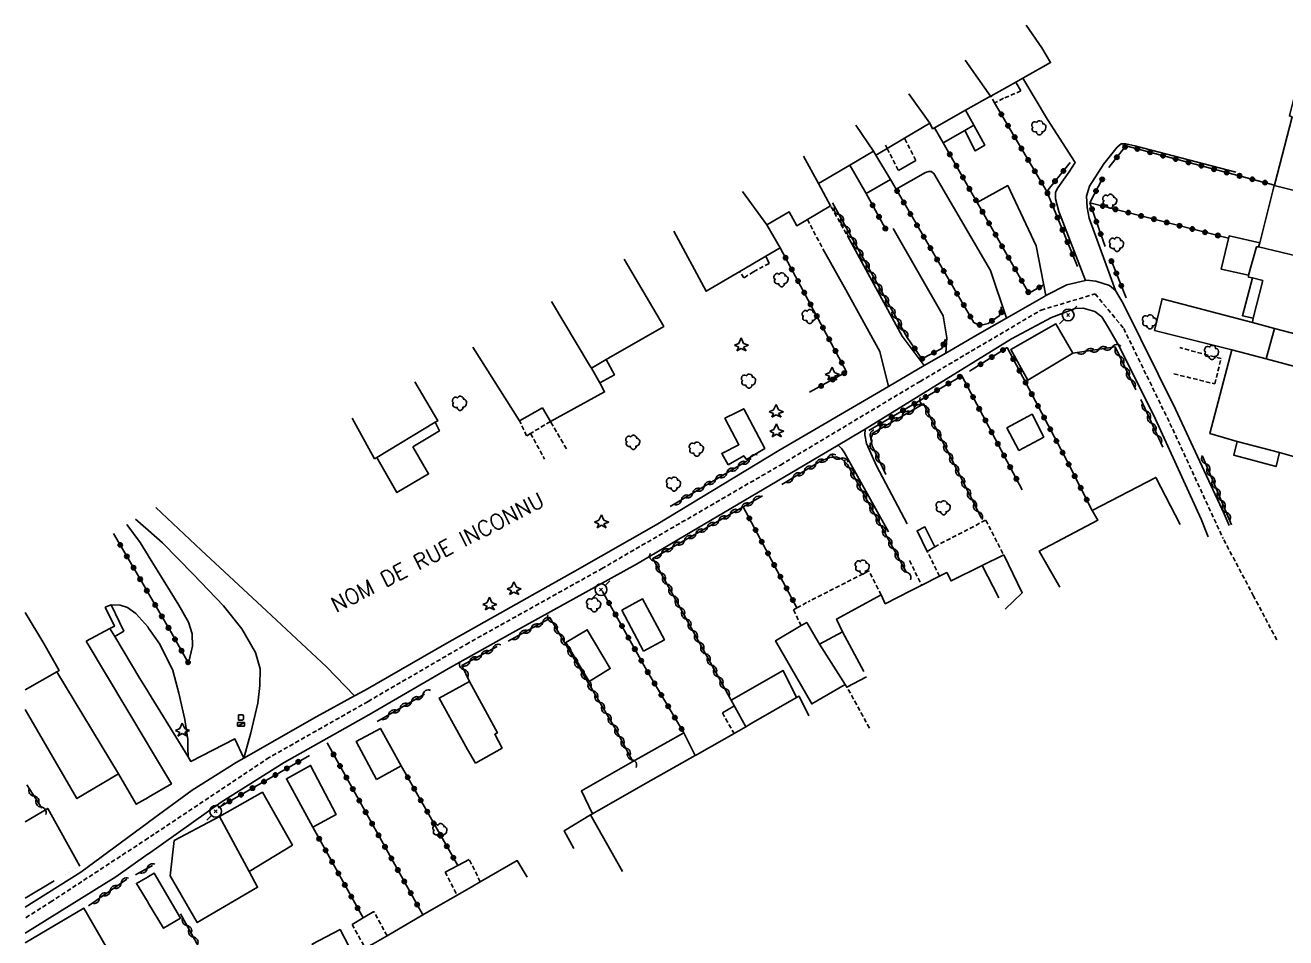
# Model space of a CAD drawing. Header units: millimetres. Extents: x 267000 to 268001, y 124012 to 125001.
# Drawn here: x 267000 to 267143.1, y 124738.6 to 124842.2 of the extents above; entities that cross this region are included whole.
import ezdxf
from ezdxf.enums import TextEntityAlignment as Align

# ---------------------------------------------------------------- set-up
doc = ezdxf.new("R2010")
doc.units = ezdxf.units.MM
doc.linetypes.add('DASHED', pattern=[0.75, 0.5, -0.25])
doc.layers.get('0').update_dxf_attribs({"linetype": 'CONTINUOUS'})
for name, color, linetype in [('W0001', 6, 'DASHED'), ('W0008', 7, 'CONTINUOUS'), ('W0017', 7, 'CONTINUOUS'), ('W0101', 7, 'CONTINUOUS'), ('W0104', 1, 'CONTINUOUS'), ('W0105', 7, 'CONTINUOUS'), ('W0112', 1, 'DASHED'), ('W0211', 2, 'CONTINUOUS'), ('W0214', 2, 'CONTINUOUS'), ('W0300', 7, 'CONTINUOUS'), ('W0303', 7, 'CONTINUOUS'), ('W0310', 3, 'CONTINUOUS'), ('W0322', 7, 'CONTINUOUS'), ('W0323', 7, 'CONTINUOUS'), ('W0438', 7, 'CONTINUOUS'), ('W0473', 7, 'CONTINUOUS'), ('W0989', 7, 'CONTINUOUS'), ('W1102', 7, 'CONTINUOUS')]:
    doc.layers.add(name, color=color, linetype=linetype)
doc.styles.get("Standard").update_dxf_attribs({"font": 'romans.shx', "width": 0.85})

# ---------------------------------------------------------------- blocks, each defined once
blk = doc.blocks.new('T303')
for p, q in [((-0.77, 0), (-0.28, 0.21)), ((-0.28, -0.21), (-0.77, 0)), ((-0.28, 0.21), (0, 0.83)), ((0, 0.83), (0.28, 0.21)), ((0.28, 0.21), (0.83, 0)), ((0.83, 0), (0.28, -0.21)), ((-0.49, -0.63), (-0.28, -0.21)), ((0, -0.35), (-0.49, -0.63)), ((0.56, -0.63), (0, -0.35)), ((0.28, -0.21), (0.56, -0.63))]:
    blk.add_line(p, q)
blk = doc.blocks.new('T473')
for p, q in [((-0.166667, 0.166667), (0.166667, -0.166667)), ((-0.166667, -0.166667), (0.166667, 0.166667)), ((0.500001, 0.500001), (1.000002, 1.000002)), ((-1.000002, -1.000002), (-0.500001, -0.500001))]:
    blk.add_line(p, q)
blk.add_ellipse((0, 0), major_axis=(0.471405, 0.471405), ratio=1, start_param=5.4977871438, end_param=11.780972451)
blk = doc.blocks.new('T300')
for p, q in [((-0.8, 0.51), (-0.86, 0.34)), ((-0.86, 0.34), (-0.86, 0.17)), ((-0.86, 0.17), (-0.74, 0.06)), ((-0.69, 0.63), (-0.8, 0.51)), ((-0.8, -0.06), (-0.74, 0.06)), ((-0.74, 0.06), (-0.69, 0.11)), ((-0.57, 0.69), (-0.69, 0.63)), ((-0.46, 0.69), (-0.57, 0.69)), ((-0.29, 0.63), (-0.46, 0.69)), ((-0.29, 0.63), (-0.17, 0.74)), ((-0.23, 0.57), (-0.29, 0.63)), ((-0.17, 0.74), (-0.06, 0.8)), ((-0.06, 0.8), (0.06, 0.8)), ((0.06, 0.8), (0.23, 0.74)), ((0.23, 0.74), (0.34, 0.63)), ((0.34, 0.63), (0.4, 0.51)), ((0.46, 0.46), (0.34, 0.46)), ((0.4, 0.51), (0.4, 0.46)), ((0.57, 0.4), (0.46, 0.46)), ((0.57, 0.4), (0.69, 0.29)), ((0.69, 0.29), (0.74, 0.17)), ((0.74, 0.06), (0.69, -0.17)), ((0.74, 0.17), (0.74, 0.06)), ((-0.8, -0.17), (-0.8, -0.06)), ((-0.8, -0.23), (-0.8, -0.17)), ((-0.74, -0.34), (-0.8, -0.23)), ((-0.69, -0.4), (-0.74, -0.34)), ((-0.51, -0.46), (-0.69, -0.4)), ((-0.4, -0.46), (-0.51, -0.46)), ((-0.4, -0.46), (-0.34, -0.46)), ((-0.34, -0.46), (-0.34, -0.4)), ((-0.34, -0.51), (-0.34, -0.46)), ((-0.29, -0.63), (-0.34, -0.51)), ((-0.17, -0.74), (-0.29, -0.63)), ((-0.06, -0.8), (-0.17, -0.74)), ((0.06, -0.8), (-0.06, -0.8)), ((0.17, -0.74), (0.06, -0.8)), ((0.23, -0.69), (0.17, -0.74)), ((0.29, -0.46), (0.23, -0.46)), ((0.29, -0.63), (0.23, -0.69)), ((0.46, -0.4), (0.29, -0.46)), ((0.34, -0.51), (0.29, -0.63)), ((0.34, -0.51), (0.34, -0.46)), ((0.57, -0.34), (0.46, -0.4)), ((0.63, -0.29), (0.57, -0.34)), ((0.69, -0.17), (0.63, -0.29))]:
    blk.add_line(p, q)
blk = doc.blocks.new('T438')
for p, q in [((-0.4, 0.2), (0.4, 0.2)), ((-0.4, -0.2), (-0.4, 0.2)), ((0.15, 1.1), (-0.3, 1.1)), ((-0.3, 1.1), (-0.3, 0.5)), ((-0.3, 0.5), (0.15, 0.5)), ((0.3, 0.65), (0.3, 0.95)), ((0.4, 0.2), (0.4, -0.2))]:
    blk.add_line(p, q)
at = {"flags": 128}
for points in [[(-0.4, -0.2), (0.4, 0.2)], [(0.4, -0.2), (-0.4, -0.2)]]:
    blk.add_lwpolyline(points, dxfattribs=at)
for centre, major_axis, start_param, end_param in [((0.15, 0.95), (0.106, -0.106), 0.785398, 2.356194), ((0.15, 0.65), (0.106, 0.106), 3.926991, 5.497787)]:
    blk.add_ellipse(centre, major_axis=major_axis, ratio=1, start_param=start_param, end_param=end_param)
blk = doc.blocks.new('t322o')
at = {"color": 0, "linetype": 'Continuous'}
for radius in [0.25, 0.15]:
    blk.add_circle((0, 0), radius, dxfattribs=at)
blk = doc.blocks.new('t323o')
at = {"color": 0, "linetype": 'Continuous'}
for radius in [0.25, 0.15]:
    blk.add_circle((0, 0), radius, dxfattribs=at)
blk = doc.blocks.new('t310o')
at = {"color": 0, "linetype": 'Continuous'}
for centre, start, end in [((-0.5, 0.38), 216.8699, 323.1304), ((0.5, -0.37), 36.8699, 143.1303)]:
    blk.add_arc(centre, 0.625, start, end, dxfattribs=at)

msp = doc.modelspace()

# ---------------------------------------------------------------- linework, layer by layer
at = {"layer": 'W0001'}
for points in [[(267038.93, 124765.44), (267050.05, 124771.92), (267065.45, 124780.51), (267085.75, 124792.28), (267101.61, 124801.77), (267115.34, 124809.87), (267121.49, 124811.7), (267124.73, 124807.78), (267130.29, 124796.36), (267136.01, 124783.95)], [(267142.11, 124772.43), (267140.72, 124775.06), (267139.48, 124777.4), (267136.01, 124783.95)], [(267038.93, 124765.44), (267027.7, 124759.08), (267014.65, 124750.39), (267014, 124749.96)], [(267014, 124749.96), (267013.95, 124749.93), (267003.03, 124742.78), (267000, 124740.86)]]:
    msp.add_lwpolyline(points, dxfattribs=at)
at = {"layer": 'W0008'}
for points in [[(267136.72, 124785.43), (267136.14, 124786.74), (267130.62, 124798.62), (267124.66, 124810.6), (267123.8, 124812.08), (267123.11, 124812.64), (267121.56, 124813.13), (267120.54, 124813.26), (267120.4, 124813.23), (267118.27, 124812.73), (267115.9, 124811.51), (267115.64, 124811.37), (267111.41, 124808.96), (267108.1, 124807.07), (267104.53, 124804.99), (267102.08, 124803.56), (267098.04, 124801.2), (267085.56, 124793.91), (267071.64, 124785.49), (267062.4, 124780.23), (267047.88, 124772.06), (267038.6, 124766.74), (267037.38, 124766.07), (267033.13, 124763.72), (267024.81, 124759), (267023.94, 124758.51), (267018.97, 124755.39), (267014, 124751.73)], [(267014, 124748.17), (267022.24, 124754), (267029.42, 124758.53), (267039, 124763.94), (267048.05, 124769.2), (267055.36, 124773.29), (267069.41, 124781.03), (267092.29, 124794.52), (267094.91, 124796.07), (267095.36, 124796.35), (267111.99, 124806.59), (267116.53, 124809.03), (267119.2, 124810.06), (267120.12, 124810.1), (267121.44, 124809.7), (267122.26, 124809.08), (267123.02, 124807.86), (267124.25, 124805.69), (267128.32, 124797.49), (267133.52, 124786.14), (267134.32, 124784.14)], [(267014, 124751.73), (267013.95, 124751.7), (267006.32, 124746.07), (267000, 124742.1)], [(267000, 124739.14), (267010.28, 124745.54), (267013.95, 124748.14), (267014, 124748.17)]]:
    msp.add_lwpolyline(points, dxfattribs=at)
at = {"layer": 'W0017'}
for points in [[(267113.28, 124836.19), (267116.06, 124831.51), (267119.2, 124826.61), (267118.54, 124825.56), (267117.23, 124823.74), (267117, 124823.25), (267117, 124822.49), (267117.36, 124821.04), (267120.4, 124813.23)], [(267123.8, 124812.08), (267120.82, 124820.31), (267120.59, 124821.49), (267120.52, 124822.81), (267120.85, 124823.93), (267122.49, 124826.47), (267124, 124828.35), (267124.43, 124828.72), (267124.96, 124828.75), (267126.01, 124828.52), (267137.45, 124825.51)], [(267111.41, 124808.96), (267109.62, 124814.36), (267103.18, 124825.38), (267102.85, 124825.58), (267102.62, 124825.58), (267102.22, 124825.48), (267098.88, 124823.57)], [(267115.9, 124811.51), (267114.8, 124817.14), (267111.56, 124823.99), (267108.09, 124822.09)], [(267102.08, 124803.56), (267099.57, 124806.92), (267093.6, 124817.87)], [(267104.53, 124804.99), (267104.66, 124806.7), (267104.22, 124809.2), (267098.54, 124819.11)], [(267098.04, 124801.2), (267097.02, 124805.15), (267093.18, 124812.16), (267090.57, 124816.81)], [(267095.36, 124796.35), (267095.33, 124795.69), (267095.53, 124794.74), (267096.66, 124792.17), (267100.13, 124785.62)], [(267098.02, 124784.7), (267093.03, 124793.65), (267092.73, 124794.11), (267092.29, 124794.52)], [(267034.21, 124769.37), (267027.41, 124775.75), (267019.98, 124782.62), (267014.85, 124787.45)], [(267012.54, 124786.12), (267013.95, 124784.88), (267014, 124784.84)], [(267014, 124784.84), (267015.6, 124783.44), (267019.06, 124779.89), (267022.53, 124776.3), (267024.58, 124773.67), (267026.13, 124771.01), (267026.69, 124769.13), (267026.63, 124767.25), (267026.41, 124765.25)], [(267009.62, 124773.72), (267010.17, 124772.8), (267013.02, 124768.06), (267013.95, 124766.55), (267014, 124766.47)], [(267034.21, 124769.37), (267037.38, 124766.07)], [(267014, 124766.47), (267018.5, 124759.15), (267018.8, 124758.65), (267023.81, 124761.2), (267024.81, 124759), (267025.6, 124761.89), (267026.41, 124765.25)]]:
    msp.add_lwpolyline(points, dxfattribs=at)
at = {"layer": 'W0101'}
for points in [[(267115.43, 124839.63), (267116.43, 124837.95), (267113.28, 124836.19), (267112.47, 124835.73), (267109.64, 124834.15), (267109.61, 124834.13), (267106.77, 124832.54), (267103.25, 124830.55), (267103.03, 124830.44), (267102.7, 124831.07)], [(267140.04, 124817.03), (267140.17, 124817.51), (267141.83, 124824), (267141.85, 124824.05), (267143.84, 124831.8), (267143.54, 124831.9), (267145.01, 124837.66), (267145.77, 124837.54)], [(267102.7, 124831.07), (267099.85, 124829.38), (267097.87, 124828.21), (267096.58, 124827.45), (267096.32, 124827.89)], [(267096.32, 124827.89), (267093.63, 124826.31), (267090.07, 124824.22)], [(267090.07, 124824.22), (267091.45, 124821.69), (267088.82, 124820.15), (267087.6, 124819.44), (267086.74, 124821.02), (267084.21, 124819.53)], [(267084.21, 124819.53), (267085.73, 124816.93), (267084.09, 124815.98), (267081.13, 124814.24), (267077.31, 124812.01), (267073.66, 124818.82)], [(267145.79, 124808.77), (267145.34, 124806.86), (267141.86, 124807.79), (267139.34, 124808.46), (267139.42, 124808.93), (267140.51, 124813.21), (267139.37, 124813.51), (267138.9, 124813.6), (267138.91, 124813.81), (267139.81, 124817.06), (267140.04, 124817.03)], [(267068.01, 124815.63), (267072.51, 124808.01), (267065.98, 124804.24), (267064.31, 124803.27), (267064.06, 124803.63)], [(267044.25, 124801.73), (267046.84, 124797.28), (267046.54, 124797.13), (267039.93, 124793.13), (267039.67, 124792.99)], [(267039.67, 124792.99), (267037.13, 124797.58)], [(267117.48, 124778.4), (267115.13, 124782.51), (267121.78, 124786.01), (267121.15, 124787.13), (267128.36, 124790.87), (267131.13, 124785.54)], [(267095.22, 124768.84), (267092.78, 124773.34), (267092.12, 124774.79), (267097.19, 124777.53), (267097.65, 124776.54), (267100.58, 124778.03), (267101.79, 124778.64), (267103.81, 124779.67), (267104.63, 124780.08), (267105.12, 124779.13), (267108.64, 124780.88), (267110.55, 124777.19)], [(267002.12, 124772.03), (267003.87, 124768.97), (267003.6, 124768.82), (267000, 124766.77)], [(267067.82, 124746.14), (267064.2, 124752.59), (267064.42, 124752.69), (267070.43, 124756.12), (267076.06, 124759.31), (267076.29, 124759.44), (267080.48, 124761.82), (267081.83, 124762.58), (267082.44, 124762.93), (267087.59, 124765.89), (267087.89, 124766.03), (267088.98, 124763.8)], [(267000, 124751.79), (267002.56, 124753.31), (267006.2, 124746.75)], [(267035.32, 124733.18), (267034.22, 124734.9), (267037.27, 124736.66), (267038.61, 124737.44), (267039.76, 124738.1), (267041.08, 124738.86), (267045.15, 124741.21), (267045.16, 124741.21), (267049.04, 124743.46), (267050.63, 124744.37), (267051.67, 124744.98), (267055.87, 124747.39), (267056.99, 124745.49)], [(267003.27, 124745.08), (267000, 124743.11)]]:
    msp.add_lwpolyline(points, dxfattribs=at)
for points in [[(267115.43, 124839.63), (267115.43, 124839.63)], [(267102.7, 124831.07), (267102.7, 124831.07)], [(267096.32, 124827.89), (267096.32, 124827.89)], [(267090.07, 124824.22), (267090.07, 124824.22)], [(267084.21, 124819.53), (267084.21, 124819.53)], [(267140.04, 124817.03), (267140.04, 124817.03)], [(267144.28, 124793.19), (267142.43, 124793.69), (267137.61, 124794.96), (267134.49, 124795.84), (267137, 124805.36), (267140.91, 124804.32), (267146.7, 124802.78)], [(267002.12, 124772.03), (267002.12, 124772.03)]]:
    msp.add_lwpolyline(points, close=True, dxfattribs=at)
at = {"layer": 'W0101', "const_width": 0.002}
msp.add_lwpolyline([(267006.2, 124746.75), (267003.27, 124745.08)], dxfattribs=at)
msp.add_lwpolyline([(267003.27, 124745.08), (267003.27, 124745.08)], close=True, dxfattribs=at)
at = {"layer": 'W0104'}
for points in [[(267106.77, 124832.54), (267107.7, 124830.86), (267106.68, 124830.26), (267104.24, 124828.84), (267103.25, 124830.55)], [(267096.58, 124827.45), (267098.23, 124824.67), (267095.5, 124823.08), (267093.63, 124826.31)], [(267138.91, 124813.81), (267135.78, 124814.52), (267136.7, 124818.28), (267140.17, 124817.51)], [(267139.42, 124808.93), (267138.2, 124809.23), (267139.37, 124813.51)], [(267137, 124805.36), (267128.24, 124807.55), (267129.09, 124811.15), (267139.34, 124808.46)], [(267141.86, 124807.79), (267140.91, 124804.32)], [(267058.74, 124798.76), (267056.14, 124797.3), (267050.84, 124805.66)], [(267065.98, 124804.24), (267066.9, 124802.5), (267065.26, 124801.6)], [(267064.31, 124803.27), (267065.26, 124801.6), (267065.79, 124800.58), (267059.63, 124797.21), (267058.74, 124798.76)], [(267065.26, 124801.6), (267065.26, 124801.6)], [(267058.74, 124798.76), (267058.74, 124798.76)], [(267046.54, 124797.13), (267047.04, 124796.15), (267044.01, 124794.36)], [(267142.43, 124793.69), (267142.03, 124792.11), (267137.22, 124793.38), (267137.61, 124794.96)], [(267044.01, 124794.36), (267045.8, 124791.27), (267042.21, 124789.15), (267039.93, 124793.13)], [(267044.01, 124794.36), (267044.01, 124794.36)], [(267108.64, 124780.88), (267111.11, 124782.07), (267113.2, 124777.79), (267111.25, 124775.91)], [(267009.09, 124776.13), (267010.12, 124773.99), (267009.62, 124773.72), (267006.93, 124772.27)], [(267093.09, 124767.38), (267089.3, 124765.16), (267085.21, 124772.34), (267088.1, 124774.05), (267088.73, 124774.42), (267090.18, 124771.95)], [(267006.93, 124772.27), (267013.95, 124760.54), (267014, 124760.45)], [(267006.93, 124772.27), (267006.93, 124772.27)], [(267095.54, 124768.25), (267093.29, 124767.05), (267093.09, 124767.38), (267090.18, 124771.95), (267092.78, 124773.34)], [(267090.18, 124771.95), (267090.18, 124771.95)], [(267003.6, 124768.82), (267010.58, 124757.23)], [(267081.83, 124762.58), (267080.15, 124765.61), (267086.07, 124768.95), (267087.59, 124765.89)], [(267093.09, 124767.38), (267093.09, 124767.38)], [(267010.58, 124757.23), (267005.88, 124754.42), (267000, 124764.54)], [(267064.42, 124752.69), (267063.17, 124755.32), (267069.01, 124758.63), (267074.78, 124761.9), (267076.06, 124759.31)], [(267014, 124760.45), (267016.61, 124756.09), (267014, 124754.58)], [(267014, 124754.58), (267013.95, 124754.55), (267012.6, 124753.77), (267010.58, 124757.23)], [(267022.07, 124752.4), (267026.93, 124755.14), (267030.34, 124749.15), (267025.43, 124746.16)], [(267025.43, 124746.16), (267026.38, 124744.35), (267019.53, 124740.35), (267016.45, 124745.66), (267016.92, 124749.67), (267022.07, 124752.4)], [(267025.43, 124746.16), (267022.07, 124752.4)], [(267062.29, 124748.76), (267061.2, 124750.77), (267064.2, 124752.59)], [(267014, 124742.53), (267013.95, 124742.61), (267012.63, 124744.79), (267013.95, 124745.56), (267014, 124745.59)], [(267014, 124745.59), (267014.64, 124745.96), (267017.65, 124740.86), (267015.71, 124739.71), (267014, 124742.53)], [(267000, 124738.04), (267006.67, 124741.97), (267009.75, 124736.6), (267003.13, 124732.66)], [(267034.22, 124734.9), (267032.6, 124737.9), (267035.76, 124739.55), (267037.27, 124736.66)]]:
    msp.add_lwpolyline(points, dxfattribs=at)
for points in [[(267113.84, 124801.9), (267111.9, 124805.39), (267117.03, 124808.3), (267118.95, 124804.97)], [(267079.82, 124792.31), (267081.59, 124793.34), (267081.89, 124792.91), (267083.97, 124794.16), (267081.59, 124798.67), (267080.77, 124798.26), (267079.45, 124797.58), (267081.03, 124794.59), (267079.09, 124793.6)], [(267112.82, 124793.94), (267111.47, 124796.5), (267114.33, 124798.06), (267115.65, 124795.46), (267112.82, 124793.94)], [(267070.21, 124771.15), (267067.76, 124775.79), (267070.09, 124777.08), (267072.57, 124772.44), (267070.21, 124771.15)], [(267064.02, 124767.71), (267061.37, 124772.15), (267063.81, 124773.58), (267066.42, 124769.17), (267064.02, 124767.71)], [(267051.12, 124758.46), (267050.23, 124760.01), (267047.02, 124765.83), (267050.45, 124767.72), (267053.62, 124761.89), (267053.32, 124761.73), (267054.15, 124760.15)], [(267039.89, 124756.6), (267037.58, 124760.91), (267040.34, 124762.39), (267042.69, 124758.15), (267039.89, 124756.6)], [(267032.66, 124751.18), (267029.65, 124756.67), (267032.41, 124758.19), (267035.32, 124752.63)]]:
    msp.add_lwpolyline(points, close=True, dxfattribs=at)
at = {"layer": 'W0105'}
for points in [[(267112.47, 124835.73), (267113.06, 124834.73)], [(267107.7, 124830.86), (267108.95, 124828.59), (267107.87, 124827.93), (267106.68, 124830.26)], [(267101.14, 124826.85), (267099.14, 124825.72)], [(267084.07, 124816.02), (267084.09, 124815.98), (267084.47, 124815.16)], [(267009.09, 124776.13), (267009.75, 124776.43), (267011.18, 124773.44), (267010.17, 124772.8)], [(267079.16, 124764.15), (267080.47, 124764.91)], [(267047.68, 124746.09), (267049.11, 124746.83), (267050.42, 124747.51)], [(267037.12, 124740.14), (267038.36, 124740.88), (267039.59, 124741.62)]]:
    msp.add_lwpolyline(points, dxfattribs=at)
msp.add_lwpolyline([(267102.42, 124782.48), (267101.26, 124784.82), (267102.15, 124785.25), (267103.27, 124783.01)], close=True, dxfattribs=at)
at = {"layer": 'W0112'}
for points in [[(267113.06, 124834.73), (267111.08, 124833.9), (267110.06, 124833.37), (267109.64, 124834.15), (267109.63, 124834.16)], [(267101.14, 124826.85), (267099.85, 124829.38), (267099.85, 124829.39)], [(267097.68, 124828.58), (267097.87, 124828.21), (267099.14, 124825.72)], [(267093.6, 124817.87), (267091.45, 124821.69)], [(267088.82, 124820.15), (267090.57, 124816.81)], [(267084.47, 124815.16), (267082.69, 124814.21), (267081.58, 124813.51), (267081.13, 124814.24), (267081.11, 124814.27)], [(267130.42, 124802.63), (267135.07, 124801.49), (267135.78, 124804.36), (267131.1, 124805.6)], [(267059.63, 124797.21), (267057.38, 124795.86), (267056.93, 124795.59), (267056.14, 124797.3)], [(267061.45, 124794.12), (267059.63, 124797.21)], [(267057.38, 124795.86), (267058.98, 124792.96)], [(267103.27, 124783.01), (267109.06, 124786.02), (267111.11, 124782.07)], [(267103.81, 124779.67), (267102.42, 124782.48)], [(267100.4, 124781.44), (267101.79, 124778.64)], [(267097.19, 124777.53), (267095.8, 124780.26), (267088.89, 124776.76)], [(267088.1, 124774.05), (267087.24, 124775.86), (267087.62, 124776.07), (267088.89, 124776.76)], [(267095.85, 124762.43), (267093.32, 124767.05)], [(267079.16, 124764.15), (267080.48, 124761.82)], [(267051.67, 124744.98), (267050.42, 124747.51)], [(267047.68, 124746.09), (267049.04, 124743.46)], [(267041.08, 124738.86), (267039.59, 124741.62)], [(267037.12, 124740.14), (267038.61, 124737.44)]]:
    msp.add_lwpolyline(points, dxfattribs=at)
at = {"layer": 'W0211'}
for points in [[(267014, 124773.77), (267013.95, 124773.84), (267013.91, 124773.9), (267012.55, 124775.41), (267011.63, 124776.1), (267010.78, 124776.37), (267009.75, 124776.43)], [(267018.5, 124759.15), (267018.48, 124760.17), (267018.45, 124761.13), (267018.11, 124763.4), (267017.45, 124766.4), (267016.75, 124768.97), (267015.3, 124771.93), (267014, 124773.77)]]:
    msp.add_lwpolyline(points, dxfattribs=at)
at = {"layer": 'W0214'}
for points in [[(267011.53, 124785.52), (267013.05, 124783.48), (267013.95, 124782.02), (267014, 124781.94)], [(267014, 124781.94), (267017.45, 124776.37), (267018.54, 124774.46), (267018.97, 124773.11), (267019, 124771.73), (267018.55, 124769.78)]]:
    msp.add_lwpolyline(points, dxfattribs=at)
at = {"layer": 'W0310'}
for points in [[(267091.65, 124822.02), (267100.15, 124806.75)], [(267126.1, 124800.82), (267123.75, 124805.69), (267118.95, 124804.97)], [(267108.57, 124786.24), (267101.99, 124799.24), (267096.23, 124795.9), (267096, 124795.24), (267096.17, 124794.45), (267097.72, 124791.19)], [(267129.18, 124794.3), (267126.69, 124799.7)], [(267082.43, 124793.02), (267073.22, 124787.57)], [(267100.05, 124780.09), (267093.37, 124792.34), (267092.81, 124792.89), (267092.12, 124793.22), (267091.36, 124793.15), (267090.31, 124792.72), (267085.9, 124790.08)], [(267133.67, 124793.3), (267136.95, 124785.51)], [(267083.7, 124788.79), (267081.52, 124787.55), (267071.26, 124781.68), (267080.15, 124765.61)], [(267069.01, 124758.63), (267066.96, 124762.45), (267059.59, 124774.89), (267054.82, 124772.27)], [(267053.6, 124771.67), (267049.58, 124769.52), (267050.45, 124767.72)], [(267039.97, 124763.19), (267045.33, 124766.29)], [(267001.88, 124753.35), (267000.17, 124755.98)], [(267014, 124746.58), (267013.95, 124746.55), (267012.53, 124745.77)], [(267014.44, 124746.82), (267014, 124746.58)], [(267011.54, 124745.28), (267007.2, 124742.26)], [(267017.63, 124741.33), (267022.36, 124732.74)]]:
    msp.add_lwpolyline(points, dxfattribs=at)
at = {"layer": 'W0322'}
for points in [[(267010.03, 124784.51), (267013.49, 124778.57), (267013.95, 124777.78), (267014, 124777.69)], [(267014, 124777.69), (267016.6, 124773.24), (267018.55, 124769.78)]]:
    msp.add_lwpolyline(points, dxfattribs=at)
at = {"layer": 'W0323'}
for points in [[(267110.06, 124833.37), (267115.99, 124823.34)], [(267115.65, 124812.73), (267113.97, 124811.77), (267108.09, 124822.09), (267104.24, 124828.84)], [(267123.03, 124826.03), (267124.96, 124828.51), (267141.85, 124824.05)], [(267115.99, 124823.34), (267118.65, 124826.6)], [(267098.23, 124824.67), (267098.88, 124823.57), (267107.72, 124808.45), (267108.25, 124808.18), (267108.88, 124808.22), (267109.34, 124808.35), (267110.59, 124809.21), (267110.85, 124809.61), (267110.82, 124810.23)], [(267120.89, 124822.04), (267122.37, 124824.88)], [(267095.5, 124823.08), (267097.82, 124818.84)], [(267115.99, 124823.34), (267119.5, 124814.81)], [(267122.61, 124817.07), (267120.89, 124822.04)], [(267120.89, 124822.04), (267136.61, 124818.02)], [(267085.73, 124816.93), (267093.27, 124802.85), (267089.06, 124800.53)], [(267125.02, 124811.24), (267123.29, 124815.52)], [(267100.15, 124806.75), (267101.8, 124804.32), (267104.07, 124805.51), (267104.5, 124806.56)], [(267107.22, 124802.92), (267111.49, 124805.63)], [(267121.15, 124787.13), (267118.31, 124792.7), (267111.49, 124805.63)], [(267095.8, 124796.18), (267106.33, 124802.42), (267113.21, 124789.46)], [(267087.62, 124776.07), (267081.52, 124787.55)], [(267074.78, 124761.9), (267070.59, 124768.95), (267065.56, 124777.93)], [(267034.28, 124760.74), (267045.15, 124741.21)], [(267021.9, 124753.37), (267032.27, 124759.32)], [(267049.11, 124746.83), (267042.69, 124758.15)], [(267038.36, 124740.88), (267032.66, 124751.18)]]:
    msp.add_lwpolyline(points, dxfattribs=at)
at = {"layer": 'W1102'}
for points in [[(267115.43, 124839.63), (267113.67, 124842.2)], [(267109.61, 124834.13), (267106.74, 124838.22)], [(267102.7, 124831.07), (267100.34, 124834.4)], [(267096.32, 124827.89), (267094.32, 124830.84)], [(267090.07, 124824.22), (267088.38, 124827.33)], [(267141.83, 124824), (267151.31, 124821.64), (267151.68, 124821.55)], [(267084.21, 124819.53), (267081.43, 124823.34)], [(267140.04, 124817.03), (267149.67, 124814.75), (267149.93, 124814.69)], [(267059.74, 124810.83), (267064.06, 124803.63)], [(267000, 124775.54), (267002.12, 124772.03)]]:
    msp.add_lwpolyline(points, dxfattribs=at)

# ---------------------------------------------------------------- block references
at = {"layer": 'W0300', "rotation": 359.9999899820874}
for p in [(267115.15, 124830.55), (267123.2, 124822.22), (267123.97, 124817.32), (267085.88, 124813.31), (267089.08, 124809.13), (267127.71, 124808.53), (267134.76, 124805.05), (267082.18, 124801.8), (267049.37, 124799.28), (267069.04, 124794.86), (267076.26, 124794.08), (267073.67, 124790.12), (267104.28, 124787.43), (267095.1, 124780.7), (267064.61, 124776.41), (267047.15, 124750.78)]:
    msp.add_blockref('T300', p, dxfattribs=at)
at = {"layer": 'W0303', "rotation": 359.9999899820874}
for p in [(267081.29, 124805.87), (267091.61, 124802.56), (267085.26, 124798.33), (267085.3, 124796.12), (267065.42, 124785.8), (267055.49, 124778.21), (267052.72, 124776.46), (267017.83, 124762.15)]:
    msp.add_blockref('T303', p, dxfattribs=at)
at = {"layer": 'W0310'}
for p, rotation in [((267092.38, 124820.71), 299.09982871572), ((267093.11, 124819.4), 299.09982871572), ((267093.84, 124818.09), 299.09982871572), ((267094.57, 124816.78), 299.09982871572), ((267095.3, 124815.47), 299.09982871572), ((267096.03, 124814.16), 299.09982871572), ((267096.76, 124812.84), 299.09982871572), ((267097.49, 124811.53), 299.09982871572), ((267098.22, 124810.22), 299.09982871572), ((267098.95, 124808.91), 299.09982871572), ((267099.68, 124807.6), 299.09982871572), ((267120.43, 124805.19), 188.4636984651829), ((267121.91, 124805.41), 188.4636984651829), ((267123.4, 124805.64), 188.4636984651829), ((267124.25, 124804.66), 115.7407083561659), ((267124.9, 124803.31), 115.7407083561659), ((267125.55, 124801.96), 115.7407083561659), ((267100.89, 124798.6), 210.1046499517637), ((267102.09, 124799.04), 116.8534444152215), ((267127.3, 124798.39), 114.6929681340374), ((267098.29, 124797.09), 210.1046499517637), ((267099.59, 124797.85), 210.1046499517637), ((267102.77, 124797.7), 116.8534444152215), ((267127.92, 124797.02), 114.6929681340374), ((267097, 124796.34), 210.1046499517637), ((267103.45, 124796.36), 116.8534444152215), ((267128.55, 124795.66), 114.6929681340374), ((267096.03, 124795.32), 250.8378545852651), ((267104.13, 124795.02), 116.8534444152215), ((267082.25, 124792.92), 210.625090627621), ((267091.1, 124793.05), 202.2596163317508), ((267092.54, 124793.02), 154.6395890818592), ((267096.43, 124793.9), 295.5145214900315), ((267097.08, 124792.54), 295.5145214900315), ((267104.8, 124793.68), 116.8534444152215), ((267079.67, 124791.39), 210.625090627621), ((267080.96, 124792.15), 210.625090627621), ((267088.47, 124791.62), 210.9503772597422), ((267089.76, 124792.39), 210.9503772597422), ((267093.57, 124791.98), 118.6160339508667), ((267105.48, 124792.34), 116.8534444152215), ((267134.04, 124792.42), 292.8560069630087), ((267078.38, 124790.63), 210.625090627621), ((267087.19, 124790.85), 210.9503772597422), ((267094.28, 124790.66), 118.6160339508667), ((267106.16, 124791.01), 116.8534444152215), ((267106.84, 124789.67), 116.8534444152215), ((267134.62, 124791.04), 292.8560069630087), ((267135.2, 124789.65), 292.8560069630087), ((267075.8, 124789.1), 210.625090627621), ((267077.09, 124789.86), 210.625090627621), ((267095, 124789.35), 118.6160339508667), ((267107.51, 124788.33), 116.8534444152215), ((267135.79, 124788.27), 292.8560069630087), ((267074.51, 124788.33), 210.625090627621), ((267081.36, 124787.45), 209.7466849226384), ((267082.66, 124788.2), 209.7477181428692), ((267095.72, 124788.03), 118.6160339508667), ((267108.19, 124786.99), 116.8534444152215), ((267136.37, 124786.89), 292.8560069630087), ((267078.75, 124785.97), 209.7466849226384), ((267080.05, 124786.71), 209.7466849226384), ((267096.44, 124786.71), 118.6160339508667), ((267097.16, 124785.4), 118.6160339508667), ((267076.15, 124784.48), 209.7466849226384), ((267077.45, 124785.22), 209.7466849226384), ((267097.88, 124784.08), 118.6160339508667), ((267073.54, 124782.99), 209.7466849226384), ((267074.85, 124783.73), 209.7466849226384), ((267098.59, 124782.76), 118.6160339508667), ((267071.43, 124781.36), 298.941586451925), ((267072.24, 124782.24), 209.7466849226384), ((267099.31, 124781.45), 118.6160339508667), ((267072.16, 124780.05), 298.941586451925), ((267100.03, 124780.13), 118.6160339508667), ((267072.89, 124778.74), 298.941586451925), ((267073.61, 124777.42), 298.941586451925), ((267074.34, 124776.11), 298.941586451925), ((267058.76, 124774.44), 208.7088120423732), ((267059.87, 124774.41), 120.6552134572961), ((267075.06, 124774.8), 298.941586451925), ((267056.13, 124773), 208.7088120423732), ((267057.45, 124773.72), 208.7088120423732), ((267060.64, 124773.12), 120.6552134572961), ((267075.79, 124773.49), 298.941586451925), ((267053.11, 124771.41), 208.1686889936607), ((267061.4, 124771.83), 120.6552134572961), ((267076.52, 124772.17), 298.941586451925), ((267050.47, 124769.99), 208.1686889936607), ((267051.79, 124770.7), 208.1686889936607), ((267062.17, 124770.53), 120.6552134572961), ((267077.24, 124770.86), 298.941586451925), ((267049.8, 124769.07), 295.5768483207017), ((267062.93, 124769.24), 120.6552134572961), ((267077.97, 124769.55), 298.941586451925), ((267078.69, 124768.23), 298.941586451925), ((267063.7, 124767.95), 120.6552134572961), ((267079.42, 124766.92), 298.941586451925), ((267045.16, 124766.2), 30.09342355202449), ((267064.46, 124766.66), 120.6552134572961), ((267065.23, 124765.37), 120.6552134572961), ((267042.57, 124764.69), 30.09342355202449), ((267043.86, 124765.44), 30.09342355202449), ((267065.99, 124764.08), 120.6552134572961), ((267041.27, 124763.94), 30.09342355202449), ((267066.76, 124762.79), 120.6552134572961), ((267067.48, 124761.48), 118.2443473192546), ((267068.19, 124760.16), 118.2443473192546), ((267068.9, 124758.84), 118.2443473192546), ((267000.99, 124754.72), 122.9205672293588), ((267001.8, 124753.46), 122.9205672293588), ((267013.85, 124746.5), 208.7688677368435), ((267010.89, 124744.83), 214.7588162429231), ((267008.43, 124743.12), 214.7588162429231), ((267009.66, 124743.98), 214.7588162429231), ((267018.36, 124740.02), 298.8315319324047), ((267019.08, 124738.71), 298.8315319324047)]:
    msp.add_blockref('t310o', p, dxfattribs=dict(at, rotation=rotation))
at = {"layer": 'W0322'}
for p, rotation in [((267010.79, 124783.21), 300.1953671982521), ((267011.54, 124781.91), 300.1953671982521), ((267012.3, 124780.62), 300.1953671982521), ((267013.05, 124779.32), 300.1953671982521), ((267013.81, 124778.02), 300.2474629627799), ((267014.76, 124776.4), 300.2412346754082), ((267015.51, 124775.1), 300.2412346754082), ((267016.27, 124773.8), 300.2412346754082), ((267017.01, 124772.5), 299.4403575883373), ((267017.75, 124771.2), 299.4403575883373), ((267018.49, 124769.89), 299.4403575883373)]:
    msp.add_blockref('t322o', p, dxfattribs=dict(at, rotation=rotation))
at = {"layer": 'W0323'}
for p, rotation in [((267110.83, 124832.08), 300.5488214355535), ((267111.59, 124830.79), 300.5488214355535), ((267112.35, 124829.49), 300.5488214355535), ((267104.98, 124827.54), 119.658931291357), ((267113.11, 124828.2), 300.5488214355535), ((267124.88, 124828.39), 51.91239033602815), ((267126.28, 124828.16), 345.2140129268119), ((267127.73, 124827.78), 345.2140129268119), ((267105.73, 124826.24), 119.658931291357), ((267113.88, 124826.91), 300.5488214355535), ((267123.95, 124827.21), 51.91239033602815), ((267129.18, 124827.39), 345.2140129268119), ((267130.63, 124827.01), 345.2140129268119), ((267132.08, 124826.63), 345.2140129268119), ((267133.53, 124826.25), 345.2140129268119), ((267106.47, 124824.93), 119.658931291357), ((267114.64, 124825.62), 300.5488214355535), ((267117.88, 124825.66), 50.82634202937399), ((267122.28, 124824.7), 62.48932172807947), ((267134.98, 124825.86), 345.2140129268119), ((267136.43, 124825.48), 345.2140129268119), ((267137.88, 124825.1), 345.2140129268119), ((267139.33, 124824.71), 345.2140129268119), ((267098.99, 124823.37), 300.3225947361643), ((267107.21, 124823.63), 119.658931291357), ((267115.4, 124824.33), 300.5488214355535), ((267116.93, 124824.5), 50.82634202937399), ((267121.58, 124823.37), 62.48932172807947), ((267140.78, 124824.33), 345.2140129268119), ((267099.75, 124822.08), 300.3225947361643), ((267107.95, 124822.33), 119.658931291357), ((267116.07, 124823.13), 292.3760790007716), ((267096.22, 124821.76), 298.6057311209648), ((267096.94, 124820.45), 298.6057311209648), ((267100.51, 124820.78), 300.3225947361643), ((267108.7, 124821.02), 119.6617286846), ((267116.64, 124821.74), 292.3760790007716), ((267121.14, 124821.32), 109.1168452353493), ((267122.35, 124821.67), 345.6580654870767), ((267123.8, 124821.3), 345.6580654870767), ((267125.25, 124820.93), 345.6580654870767), ((267126.71, 124820.55), 345.6580654870767), ((267097.66, 124819.13), 298.6057311209648), ((267101.26, 124819.49), 300.3225947361643), ((267109.44, 124819.72), 119.6617286846), ((267117.21, 124820.36), 292.3760790007716), ((267117.78, 124818.97), 292.3760790007716), ((267121.63, 124819.9), 109.1168452353493), ((267128.16, 124820.18), 345.6580654870767), ((267129.61, 124819.81), 345.6580654870767), ((267131.06, 124819.44), 345.6580654870767), ((267132.52, 124819.07), 345.6580654870767), ((267102.02, 124818.19), 300.3225947361643), ((267110.18, 124818.42), 119.6617286846), ((267118.35, 124817.58), 292.3760790007716), ((267122.12, 124818.49), 109.1168452353493), ((267133.97, 124818.7), 345.6580654870767), ((267135.42, 124818.33), 345.6580654870767), ((267102.78, 124816.9), 300.3225947361643), ((267110.92, 124817.11), 119.6617286846), ((267118.92, 124816.2), 292.3760790007716), ((267086.34, 124815.8), 298.1593977382471), ((267103.54, 124815.6), 300.3225947361643), ((267111.66, 124815.81), 119.6617286846), ((267123.33, 124815.42), 111.9213569957224), ((267087.04, 124814.48), 298.1593977382471), ((267104.29, 124814.31), 300.3225947361643), ((267112.41, 124814.51), 119.6617286846), ((267113.15, 124813.2), 119.6617286846), ((267123.89, 124814.03), 111.9213569957224), ((267087.75, 124813.16), 298.1593977382471), ((267088.46, 124811.84), 298.1593977382471), ((267105.05, 124813.02), 300.3225947361643), ((267113.89, 124811.9), 119.6617286846), ((267115.14, 124812.44), 209.7338551026975), ((267124.45, 124812.63), 111.9213569957224), ((267089.17, 124810.51), 298.1593977382471), ((267105.81, 124811.72), 300.3225947361643), ((267106.57, 124810.43), 300.3225947361643), ((267089.88, 124809.19), 298.1593977382471), ((267107.32, 124809.13), 300.3225947361643), ((267110.85, 124809.63), 93.11382118513352), ((267090.58, 124807.87), 298.1593977382471), ((267108.37, 124808.19), 3.108856796322478), ((267109.76, 124808.64), 34.49684942788816), ((267091.29, 124806.55), 298.1593977382471), ((267092, 124805.22), 298.1593977382471), ((267100.99, 124805.51), 304.1435866519512), ((267103.18, 124805.04), 27.69403358552773), ((267104.26, 124805.96), 68.01156398685518), ((267111.02, 124805.33), 32.36879172774553), ((267092.71, 124803.9), 298.1593977382471), ((267101.85, 124804.34), 27.69403358552773), ((267108.48, 124803.72), 32.36879172774553), ((267109.75, 124804.53), 32.36879172774553), ((267112.19, 124804.3), 117.7780726716594), ((267091.69, 124801.98), 208.7940810599645), ((267093, 124802.7), 208.7940810599645), ((267106.12, 124802.3), 30.68287351405568), ((267112.89, 124802.98), 117.7780726716594), ((267090.37, 124801.26), 208.7940810599645), ((267103.54, 124800.77), 30.68287351405568), ((267104.83, 124801.53), 30.68287351405568), ((267106.92, 124801.31), 297.9443538783978), ((267113.59, 124801.65), 117.7780726716594), ((267114.29, 124800.32), 117.7780726716594), ((267100.96, 124799.24), 30.68287351405568), ((267102.25, 124800), 30.68287351405568), ((267107.62, 124799.99), 297.9443538783978), ((267114.99, 124798.99), 117.7780726716594), ((267098.38, 124797.71), 30.68287351405568), ((267099.67, 124798.47), 30.68287351405568), ((267108.32, 124798.66), 297.9443538783978), ((267115.69, 124797.67), 117.7780726716594), ((267097.09, 124796.94), 30.68287351405568), ((267109.03, 124797.34), 297.9443538783978), ((267116.39, 124796.34), 117.7780726716594), ((267109.73, 124796.01), 297.9443538783978), ((267110.43, 124794.69), 297.9443538783978), ((267117.09, 124795.01), 117.7780726716594), ((267111.14, 124793.36), 297.9443538783978), ((267117.79, 124793.69), 117.7780726716594), ((267111.84, 124792.04), 297.9443538783978), ((267118.48, 124792.36), 117.0818805307728), ((267112.54, 124790.71), 297.9443538783978), ((267119.16, 124791.02), 117.0818805307728), ((267119.85, 124789.69), 117.0818805307728), ((267120.53, 124788.35), 117.0818805307728), ((267082.22, 124786.22), 118.0120746284055), ((267082.93, 124784.9), 118.0120746284055), ((267083.63, 124783.57), 118.0120746284055), ((267084.34, 124782.25), 118.0120746284055), ((267085.04, 124780.93), 118.0120746284055), ((267085.75, 124779.6), 118.0120746284055), ((267086.45, 124778.28), 118.0120746284055), ((267066.29, 124776.62), 119.2222110235364), ((267087.16, 124776.95), 118.0120746284055), ((267067.03, 124775.31), 119.2222110235364), ((267067.76, 124774), 119.2222110235364), ((267068.49, 124772.69), 119.2222110235364), ((267069.22, 124771.38), 119.2222110235364), ((267069.95, 124770.07), 119.2222110235364), ((267070.69, 124768.77), 120.8007533315346), ((267071.46, 124767.48), 120.8007533315346), ((267072.23, 124766.19), 120.8007533315346), ((267073, 124764.9), 120.8007533315346), ((267073.76, 124763.61), 120.8007533315346), ((267074.53, 124762.33), 120.8007533315346), ((267035.01, 124759.43), 299.1258129661173), ((267029.71, 124757.85), 29.85963204581519), ((267031.01, 124758.59), 29.85963204581519), ((267035.74, 124758.12), 299.1258129661173), ((267027.11, 124756.35), 29.85963204581519), ((267028.41, 124757.1), 29.85963204581519), ((267036.47, 124756.81), 299.1258129661173), ((267043.43, 124756.84), 119.5417191819759), ((267024.5, 124754.86), 29.85963204581519), ((267025.81, 124755.61), 29.85963204581519), ((267037.2, 124755.5), 299.1258129661173), ((267044.17, 124755.54), 119.5417191819759), ((267023.2, 124754.11), 29.85963204581519), ((267037.93, 124754.19), 299.1258129661173), ((267044.91, 124754.23), 119.5417191819759), ((267038.66, 124752.88), 299.1258129661173), ((267045.65, 124752.93), 119.5417191819759), ((267039.39, 124751.57), 299.1258129661173), ((267040.12, 124750.26), 299.1258129661173), ((267046.39, 124751.62), 119.5417191819759), ((267047.13, 124750.32), 119.5417191819759), ((267033.38, 124749.86), 118.9713872602068), ((267040.85, 124748.95), 299.1258129661173), ((267047.87, 124749.01), 119.5417191819759), ((267034.11, 124748.55), 118.9713872602068), ((267041.58, 124747.63), 299.1258129661173), ((267048.61, 124747.71), 119.5417191819759), ((267034.84, 124747.24), 118.9713872602068), ((267035.56, 124745.93), 118.9713872602068), ((267042.31, 124746.32), 299.1258129661173), ((267036.29, 124744.62), 118.9713872602068), ((267043.04, 124745.01), 299.1258129661173), ((267037.02, 124743.3), 118.9713872602068), ((267043.77, 124743.7), 299.1258129661173), ((267037.74, 124741.99), 118.9713872602068), ((267044.5, 124742.39), 299.1258129661173)]:
    msp.add_blockref('t323o', p, dxfattribs=dict(at, rotation=rotation))
at = {"layer": 'W0438', "rotation": 359.9999899820874}
msp.add_blockref('T438', (267024.5, 124762.84), dxfattribs=at)
at = {"layer": 'W0473', "rotation": 359.9999899820874}
for p in [(267118.42, 124809.3), (267065.38, 124778.13), (267021.63, 124752.98)]:
    msp.add_blockref('T473', p, dxfattribs=at)

# ---------------------------------------------------------------- texts
at = {"layer": 'W0989'}
msp.add_text('NOM DE RUE INCONNU', height=1.75, rotation=27.1465, dxfattribs=at).set_placement((267034.9, 124776.27), align=Align.MIDDLE_LEFT)

doc.saveas('drawing.dxf')
